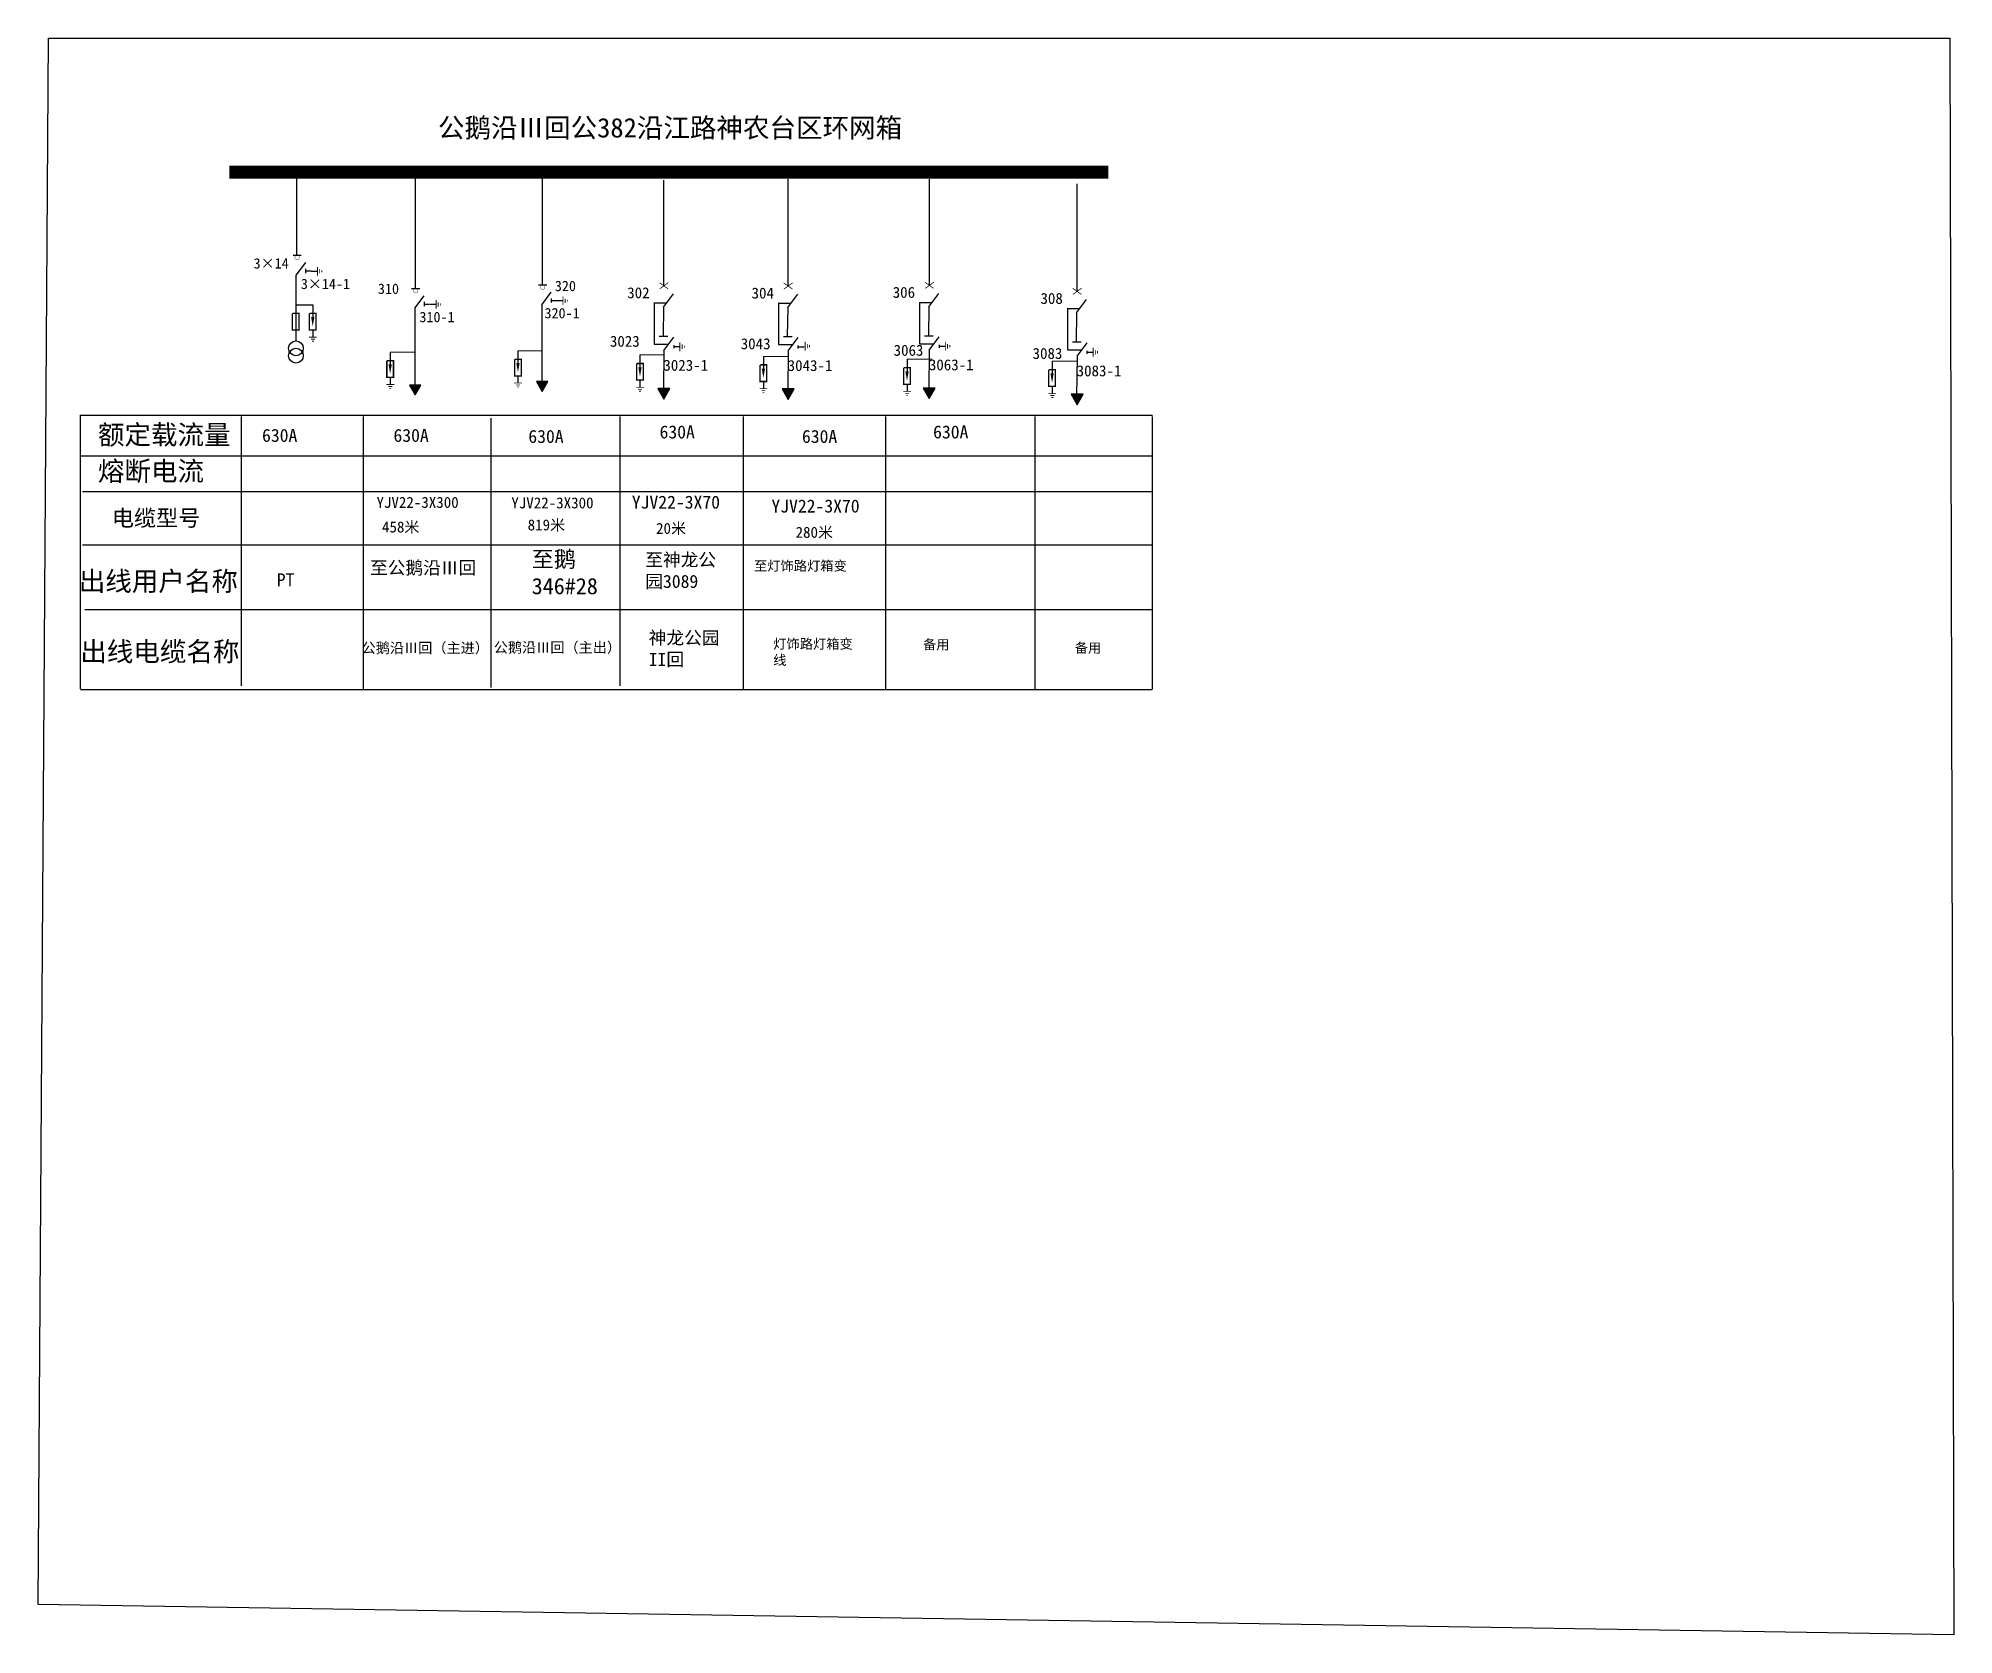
# Model space of a CAD drawing. Extents: x 0 to 295, y -538 to -291.
import ezdxf

# ---------------------------------------------------------------- set-up
doc = ezdxf.new("R2010")
doc.units = 0
doc.header["$LTSCALE"] = 0.774411
doc.linetypes.add('DASHED2', pattern=[9.525, 6.35, -3.175])
doc.layers.get('0').update_dxf_attribs({"linetype": 'CONTINUOUS'})
doc.layers.add('2', color=7, linetype='CONTINUOUS')
doc.layers.add('MiniCADLayer', color=7, linetype='CONTINUOUS', lineweight=20)
doc.styles.add('_txtstyle_1.50_0_0', font='simsun.ttc', dxfattribs={"height": 1.5})
doc.styles.add('HZ', font='')
doc.styles.add('hztxt_txtstyle_0.00_0_0', font='', dxfattribs={"bigfont": 'hztxt.shx'})
doc.styles.get("Standard").update_dxf_attribs({"font": '', "height": 2.5})
doc.styles.add('STYLE1', font='txt.shx', dxfattribs={"height": 2.6})
doc.styles.add('字体', font='', dxfattribs={"height": 2.5})
doc.styles.get('HZ').set_extended_font_data('SimSun')
doc.styles.get('hztxt_txtstyle_0.00_0_0').set_extended_font_data('hztxt')
doc.styles.get('Standard').set_extended_font_data('SimSun')
doc.styles.get('字体').set_extended_font_data('SimSun')

# ---------------------------------------------------------------- blocks, each defined once
blk = doc.blocks.new('JD')
for points in [[(-2, 0.2), (-2, -0.2), (2, 0.2), (2, -0.2)], [(1, -1.2), (1, -0.8), (-1, -1.2), (-1, -0.8)], [(-0.5, -1.8), (-0.5, -2.2), (0.5, -1.8), (0.5, -2.2)]]:
    blk.add_trace(points)

msp = doc.modelspace()

# ---------------------------------------------------------------- hatches: boundary and pattern name
for color, points in [(0, [(57.88, -346.27), (58.75, -344.75), (57, -344.75)]), (0, [(77.47, -345.72), (78.34, -344.2), (76.59, -344.2)]), (7, [(96.22, -346.92), (97.15, -345.3), (95.29, -345.3)]), (7, [(115.39, -346.95), (116.32, -345.34), (114.46, -345.34)]), (7, [(137.17, -346.84), (138.1, -345.23), (136.24, -345.23)]), (7, [(159.96, -347.78), (160.89, -346.17), (159.03, -346.17)])]:
    msp.add_hatch(color=color).paths.add_polyline_path(points)

# ---------------------------------------------------------------- linework, layer by layer
for p, q in [((39.59, -311.89), (39.59, -324.78)), ((94.71, -332.06), (96.66, -332.06)), ((94.73, -332.07), (94.73, -338.45)), ((96.16, -332.75), (96.1, -337.17)), ((113.88, -332.1), (115.83, -332.1)), ((113.9, -332.11), (113.9, -338.49)), ((115.33, -332.79), (115.27, -337.21)), ((135.65, -331.99), (137.61, -331.99)), ((135.68, -332), (135.68, -338.38)), ((137.1, -332.68), (137.05, -337.1)), ((158.44, -332.93), (160.4, -332.93)), ((158.47, -332.93), (158.47, -339.31)), ((159.89, -333.62), (159.84, -338.03)), ((94.73, -338.45), (96.94, -338.44)), ((95.5, -337.21), (96.84, -337.21)), ((97.73, -338.8), (98.68, -338.8)), ((113.9, -338.49), (116.11, -338.48)), ((114.67, -337.25), (116.02, -337.25)), ((116.91, -338.84), (117.85, -338.84)), ((135.68, -338.38), (137.88, -338.37)), ((136.45, -337.14), (137.79, -337.14)), ((138.68, -338.73), (139.62, -338.73)), ((158.47, -339.31), (160.67, -339.3)), ((159.24, -338.07), (160.58, -338.07)), ((161.47, -339.67), (162.41, -339.67)), ((6.24, -391.62), (6.25, -349.32)), ((6.27, -349.41, -0.06), (171.61, -349.41, -0.06)), ((31.03, -349.61, -0.06), (31.03, -391.16, -0.06)), ((49.83, -349.61, -0.06), (49.83, -391.8, -0.06)), ((69.57, -349.85, -0.06), (69.57, -391.4, -0.06)), ((89.43, -349.61, -0.06), (89.43, -391.16, -0.06)), ((108.47, -349.61, -0.06), (108.47, -391.71, -0.06)), ((130.4, -349.61, -0.06), (130.4, -391.71, -0.06)), ((153.45, -349.61, -0.06), (153.45, -391.71, -0.06)), ((171.57, -349.61, -0.06), (171.57, -391.71, -0.06)), ((6.27, -355.65, -0.06), (171.57, -355.65, -0.06)), ((6.56, -361.15, -0.06), (171.57, -361.15, -0.06)), ((6.56, -369.42, -0.06), (171.57, -369.42, -0.06)), ((171.57, -379.41, -0.06), (6.93, -379.41, -0.06)), ((171.5, -391.79, -0.06), (6.27, -391.79, -0.06))]:
    msp.add_line(p, q)
at = {"color": 7}
for p, q in [((57.95, -329.84), (57.95, -312.7)), ((77.54, -329.28), (77.54, -312.07)), ((115.41, -329.48), (115.41, -312.99)), ((137.18, -329.37), (137.18, -312.99)), ((96.23, -329.44), (96.23, -313.15)), ((159.97, -330.3), (159.97, -313.73))]:
    msp.add_line(p, q, dxfattribs=at)
at = {"color": 0}
for p, q in [((39.04, -324.72), (40.3, -324.72)), ((39.46, -327.79), (39.46, -338)), ((40.97, -326.81), (40.97, -327.47)), ((40.98, -327.15), (41.82, -327.15)), ((41.91, -327.17), (42.8, -327.17)), ((57.32, -329.84), (58.59, -329.84)), ((76.91, -329.28), (78.18, -329.28)), ((39.45, -332.37), (42.08, -332.37)), ((42.08, -332.37), (42.08, -334.3)), ((57.82, -332.91), (57.82, -345.02)), ((59.26, -331.93), (59.26, -332.59)), ((59.27, -332.26), (60.11, -332.26)), ((60.2, -332.29), (61.08, -332.29)), ((77.41, -332.36), (77.41, -344.46)), ((78.84, -331.37), (78.84, -332.03)), ((78.86, -331.71), (79.7, -331.71)), ((79.78, -331.71), (80.67, -331.71)), ((42.08, -336.32), (42.08, -337.31)), ((54.02, -339.67), (54.02, -341.6)), ((73.73, -339.46), (73.73, -341.38)), ((96.22, -339.43), (96.16, -345.59)), ((115.39, -339.47), (115.33, -345.63)), ((137.17, -339.36), (137.1, -345.52)), ((92.55, -340.1), (92.55, -342.03)), ((111.58, -340.32), (111.58, -342.24)), ((133.74, -340.75), (133.74, -342.67)), ((156.11, -341.07), (156.11, -342.99)), ((159.96, -340.29), (159.89, -346.45)), ((54.02, -343.62), (54.02, -344.61)), ((73.73, -343.4), (73.73, -344.4)), ((92.55, -344.05), (92.55, -345.04)), ((111.58, -344.26), (111.58, -345.26)), ((133.74, -344.69), (133.74, -345.69)), ((156.11, -345.02), (156.11, -346.01))]:
    msp.add_line(p, q, dxfattribs=at)
msp.add_lwpolyline([(1.32, -291.25), (294.55, -291.25), (295.17, -537.53), (-0.25, -532.85)], close=True)
for points, const_width in [([(29.21, -311.89), (164.77, -311.89)], 2), ([(95.55, -328.96), (96.89, -329.9)], 0.114), ([(95.58, -329.91), (96.92, -328.94)], 0.114), ([(114.72, -329), (116.07, -329.94)], 0.114), ([(114.75, -329.95), (116.1, -328.98)], 0.114), ([(136.5, -328.89), (137.84, -329.83)], 0.114), ([(136.53, -329.84), (137.87, -328.87)], 0.114), ([(159.29, -329.82), (160.63, -330.76)], 0.114), ([(159.32, -330.77), (160.66, -329.8)], 0.114), ([(95.5, -337.21), (96.84, -337.21)], 0.114), ([(114.67, -337.25), (116.02, -337.25)], 0.114), ([(136.45, -337.14), (137.79, -337.14)], 0.114), ([(159.24, -338.07), (160.58, -338.07)], 0.114)]:
    msp.add_lwpolyline(points, dxfattribs=dict(const_width=const_width))
for points, const_width in [([(39.04, -324.72), (40.3, -324.72)], 0.108), ([(57.32, -329.84), (58.59, -329.84)], 0.108), ([(76.91, -329.28), (78.18, -329.28)], 0.108), ([(38.93, -333.69), (38.93, -336.25), (39.96, -336.25), (39.96, -333.69), (38.96, -333.69)], 0.217), ([(41.57, -333.69), (41.57, -336.25), (42.59, -336.25), (42.59, -333.69), (41.6, -333.69)], 0.217), ([(53.51, -340.99), (53.51, -343.55), (54.53, -343.55), (54.53, -340.99), (53.54, -340.99)], 0.217), ([(73.21, -340.77), (73.21, -343.34), (74.24, -343.34), (74.24, -340.77), (73.24, -340.77)], 0.217), ([(92.03, -341.42), (92.03, -343.98), (93.06, -343.98), (93.06, -341.42), (92.07, -341.42)], 0.217), ([(111.07, -341.63), (111.07, -344.2), (112.1, -344.2), (112.1, -341.63), (111.1, -341.63)], 0.217), ([(133.23, -342.06), (133.23, -344.63), (134.25, -344.63), (134.25, -342.06), (133.26, -342.06)], 0.217), ([(155.6, -342.38), (155.6, -344.95), (156.62, -344.95), (156.62, -342.38), (155.63, -342.38)], 0.217)]:
    msp.add_lwpolyline(points, dxfattribs=dict(at, const_width=const_width))
at = {"color": 0, "const_width": 0.0539}
for points in [[(39.31, -325.08, 1), (40.01, -325.08, 1)], [(57.6, -330.19, 1), (58.3, -330.19, 1)], [(77.19, -329.64, 1), (77.89, -329.64, 1)]]:
    msp.add_lwpolyline(points, format="xyb", close=True, dxfattribs=at)
at = {"color": 0}
for points in [[(42.08, -334.27, 0.506, 0, 0), (42.08, -335.71, 0, 0, 0)], [(54.02, -341.56, 0.506, 0, 0), (54.02, -343.01, 0, 0, 0)], [(73.73, -341.35, 0.506, 0, 0), (73.73, -342.79, 0, 0, 0)], [(92.55, -341.99, 0.506, 0, 0), (92.55, -343.44, 0, 0, 0)], [(111.58, -342.21, 0.506, 0, 0), (111.58, -343.65, 0, 0, 0)], [(133.74, -342.64, 0.506, 0, 0), (133.74, -344.08, 0, 0, 0)], [(156.11, -342.96, 0.506, 0, 0), (156.11, -344.41, 0, 0, 0)]]:
    msp.add_lwpolyline(points, format="xyseb", dxfattribs=at)
for points in [[(97.75, -338.59), (97.75, -339.05)], [(116.92, -338.63), (116.92, -339.09)], [(138.7, -338.52), (138.7, -338.98)], [(161.49, -339.45), (161.49, -339.91)]]:
    msp.add_lwpolyline(points)
for points in [[(57.88, -346.27), (58.75, -344.75), (57, -344.75)], [(77.47, -345.72), (78.34, -344.2), (76.59, -344.2)]]:
    msp.add_lwpolyline(points, close=True, dxfattribs=at)
at = {"color": 7}
for points in [[(96.22, -346.92), (97.15, -345.3), (95.29, -345.3)], [(115.39, -346.95), (116.32, -345.34), (114.46, -345.34)], [(137.17, -346.84), (138.1, -345.23), (136.24, -345.23)], [(159.96, -347.78), (160.89, -346.17), (159.03, -346.17)]]:
    msp.add_lwpolyline(points, close=True, dxfattribs=at)
at = {"color": 0}
for centre in [(39.48, -339.09), (39.48, -340.22)]:
    msp.add_circle(centre, 1.14, dxfattribs=at)
at = {"layer": '2', "color": 0}
for p, q in [((39.53, -327.8), (40.99, -325.85)), ((77.41, -332.36), (78.87, -330.41)), ((57.82, -332.91), (59.28, -330.96))]:
    msp.add_line(p, q, dxfattribs=at)
at = {"layer": '2'}
for p, q in [((96.16, -332.75), (97.7, -330.69)), ((115.33, -332.79), (116.88, -330.73)), ((137.1, -332.68), (138.65, -330.61)), ((159.89, -333.62), (161.44, -331.55)), ((96.22, -339.43), (97.77, -337.37)), ((115.39, -339.47), (116.94, -337.4)), ((137.17, -339.36), (138.71, -337.29)), ((159.96, -340.29), (161.5, -338.23))]:
    msp.add_line(p, q, dxfattribs=at)
at = {"layer": 'MiniCADLayer', "color": 7, "linetype": 'DASHED2', "ltscale": 1.075492}
for p, q in [((54.02, -339.67), (57.82, -339.67)), ((73.73, -339.46), (77.53, -339.46)), ((92.55, -340.1), (96.35, -340.1)), ((111.58, -340.32), (115.38, -340.32)), ((133.74, -340.75), (137.54, -340.75)), ((156.11, -341.07), (159.91, -341.07))]:
    msp.add_line(p, q, dxfattribs=at)

# ---------------------------------------------------------------- block references
at = {"color": 0, "xscale": 0.3297305593027886, "yscale": 0.3297305593027886, "zscale": 0.3297305593611308, "rotation": 90}
for p in [(42.81, -327.19), (61.1, -332.31), (80.68, -331.74)]:
    msp.add_blockref('JD', p, dxfattribs=at)
at = {"color": 0, "xscale": 0.3036991993994889, "yscale": 0.3036991993576521, "zscale": 0.3036991994115678}
for p in [(42.1, -337.36), (54.04, -344.66), (73.74, -344.44), (92.57, -345.09), (111.6, -345.3), (133.76, -345.73), (156.13, -346.06)]:
    msp.add_blockref('JD', p, dxfattribs=at)
at = {"xscale": 0.3495080551147112, "yscale": 0.3495080551147112, "zscale": 0.3495080551767315, "rotation": 90}
for p in [(98.69, -338.83), (118.01, -338.74), (139.64, -338.76), (162.43, -339.69)]:
    msp.add_blockref('JD', p, dxfattribs=at)

# ---------------------------------------------------------------- texts
at = {"color": 0}
for s, height, p in [('3×14', 1.594, (32.95, -326.77)), ('3×14-1', 1.594, (40.24, -329.94)), ('310', 1.594, (52.13, -330.69)), ('320', 1.594, (79.42, -330.26)), ('302', 1.69, (90.58, -331.36)), ('304', 1.69, (109.76, -331.4)), ('306', 1.69, (131.53, -331.29)), ('308', 1.69, (154.32, -332.23)), ('310-1', 1.594, (58.53, -335.05)), ('320-1', 1.594, (77.82, -334.45)), ('3023', 1.69, (87.91, -338.84)), ('3043', 1.69, (108.09, -339.22)), ('3063', 1.69, (131.67, -340.23)), ('3083', 1.69, (153.1, -340.71)), ('3023-1', 1.69, (96.16, -342.54)), ('3043-1', 1.69, (115.33, -342.58)), ('3063-1', 1.69, (137.11, -342.47)), ('3083-1', 1.69, (159.9, -343.4))]:
    msp.add_text(s, height=height, dxfattribs=at).set_placement(p)
at = {"style": 'HZ'}
for s, height, p in [('额定载流量', 3, (8.94, -353.91, -0.06)), ('熔断电流', 3, (8.94, -359.52, -0.06)), ('电缆型号', 2.5, (11.09, -366.51, -0.06)), ('出线用户名称', 3, (5.99, -376.5, -0.06)), ('出线电缆名称', 3, (6.22, -387.36, -0.06))]:
    msp.add_text(s, height=height, dxfattribs=at).set_placement(p)
for s, height, p in [('630A', 2, (34.26, -353.51, -0.06)), ('630A', 2, (54.53, -353.51, -0.06)), ('630A', 2, (95.57, -352.98, -0.06)), ('630A', 2, (137.76, -352.98, -0.06)), ('630A', 2, (75.33, -353.67, -0.06)), ('630A', 2, (117.53, -353.67, -0.06)), ('YJV22-3X300', 1.6943, (51.91, -363.69, -0.06)), ('YJV22-3X300', 1.6943, (72.71, -363.77, -0.06)), ('YJV22-3X70', 2, (91.29, -363.81, -0.06)), ('YJV22-3X70', 2, (112.82, -364.41, -0.06)), ('458米', 1.694, (52.76, -367.49, -0.06)), ('819米', 1.694, (75.23, -367.17, -0.06)), ('20米', 1.694, (95.03, -367.71, -0.06)), ('280米', 1.694, (116.55, -368.31, -0.06))]:
    msp.add_text(s, height=height).set_placement(p)
at = {"linetype": 'Continuous', "attachment_point": 1}
for s, insert, char_height, width, style in [('公鹅沿Ⅲ回公382沿江路神农台区环网箱', (61.39, -303.55), 3, 76.8243, '字体'), ('{\\fSimSun|b0|i0|c134|p2;至公鹅沿Ⅲ回}', (50.92, -371.93), 2, 56.65, 'hztxt_txtstyle_0.00_0_0'), ('至鹅346#28', (75.85, -370.35), 2.5, 13.0474, '字体'), ('至神龙公园3089', (93.37, -370.7), 2, 13.0474, '字体'), ('{\\fSimSun|b0|i0|c134|p2;PT}', (36.53, -373.79, -0.06), 1.9986, 19.414, 'STYLE1'), ('神龙公园II回', (93.9, -382.74), 2, 13.0474, '字体'), ('{\\fSimSun|b0|i0|c134|p2;公鹅沿Ⅲ回（主进）}', (49.61, -384.5), 1.6, 56.65, 'hztxt_txtstyle_0.00_0_0'), ('{\\fSimSun|b0|i0|c134|p2;公鹅沿Ⅲ回（主出）}', (69.99, -384.43), 1.6, 56.65, 'hztxt_txtstyle_0.00_0_0')]:
    msp.add_mtext(s, dxfattribs=dict(at, insert=insert, char_height=char_height, width=width, style=style))
at = {"color": 1, "linetype": 'Continuous', "true_color": 0xff0000, "char_height": 1.5, "attachment_point": 1, "style": '_txtstyle_1.50_0_0'}
for s, insert, width in [('{\\fSimSun|b0|i0|c134|p2;\\C0;至\\C7;灯饰路灯箱变}', (110.14, -371.88, -0.06), 21.1608), ('{\\fSimSun|b0|i0|c134|p2;\\C7;灯饰路灯箱变\\P\\C0;线}', (113.1, -383.92, -0.06), 16.878), ('{\\fSimSun|b0|i0|c134|p2;\\C256;备用}', (136.2, -384.03, -0.06), 16.878), ('{\\fSimSun|b0|i0|c134|p2;\\C256;备用}', (159.61, -384.54, -0.06), 16.878)]:
    msp.add_mtext(s, dxfattribs=dict(at, insert=insert, width=width))

doc.saveas('drawing.dxf')
